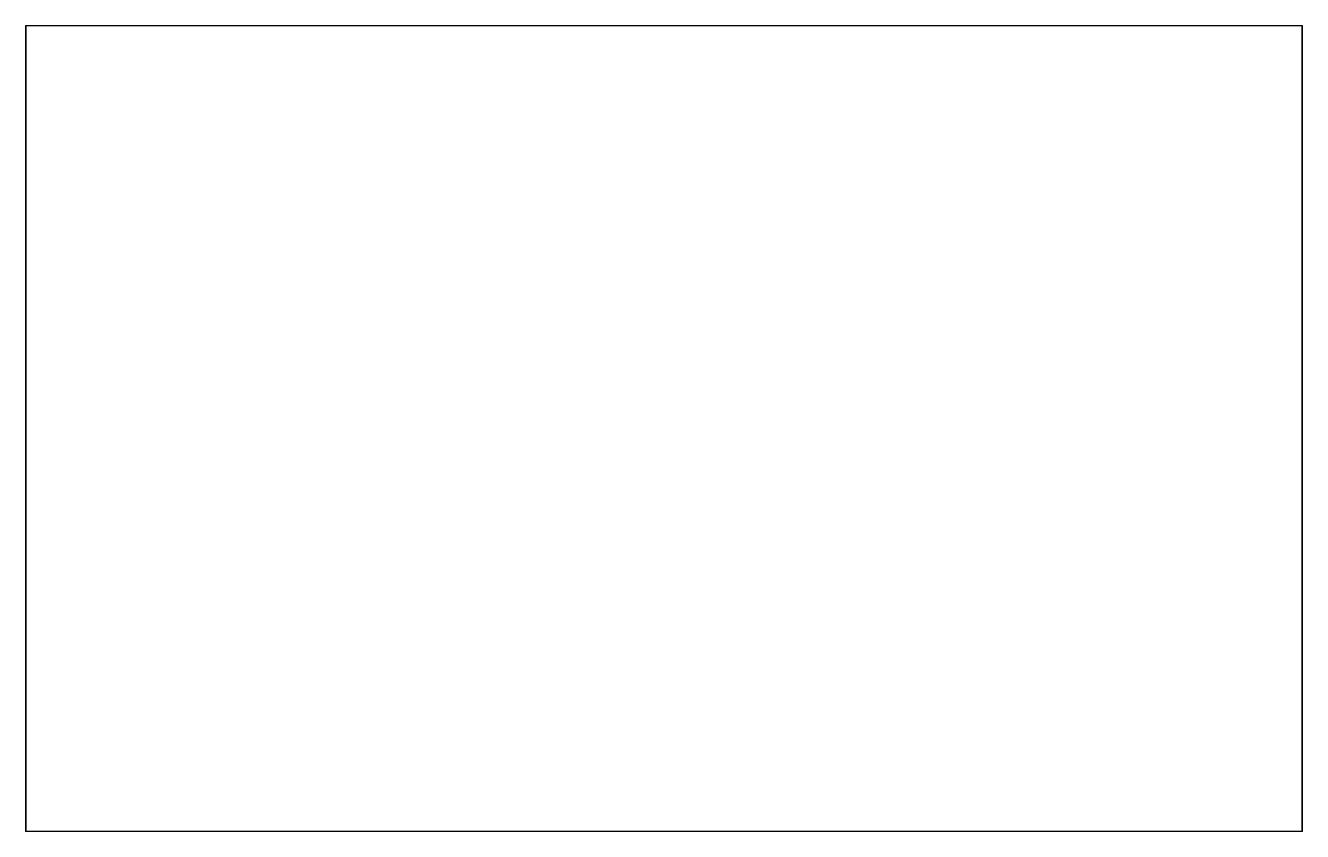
# Paper-space layout 'DATA-RACKING 2' of a CAD drawing. Header units: feet, sheet in inches. Extents: x -0.2 to 16.5, y -0.2 to 10.3.
# The model-space entities are those that its viewports show. They can reach past a viewport. Long polylines and large blocks are cut down to what shows.
import ezdxf

# ---------------------------------------------------------------- set-up
doc = ezdxf.new("R2010")
doc.units = ezdxf.units.FT
doc.header["$MEASUREMENT"] = 0
doc.layers.add('LOCKED (NO PRINT)', color=7, linetype='Continuous', plot=False)

msp = doc.modelspace()

# ---------------------------------------------------------------- linework, layer by layer
at = {"layer": 'LOCKED (NO PRINT)', "color": 7}
msp.add_lwpolyline([(3983.06754, 29871.21402), (3999.73876, 29871.21402), (3999.73876, 29860.68235), (3983.06754, 29860.68235)], close=True, dxfattribs=at)

psp = doc.layouts.new('DATA-RACKING 2')

# ---------------------------------------------------------------- viewports
at = {"layer": 'Defpoints', "color": 7, "view_target_point": (5336.46529, 18394.13643)}
psp.add_viewport(center=(8.158, 5.041), size=(16.64, 10.5), view_center_point=(-1345.06214, 11471.81174), view_height=10.5317098, dxfattribs=at)

doc.saveas('drawing.dxf')
